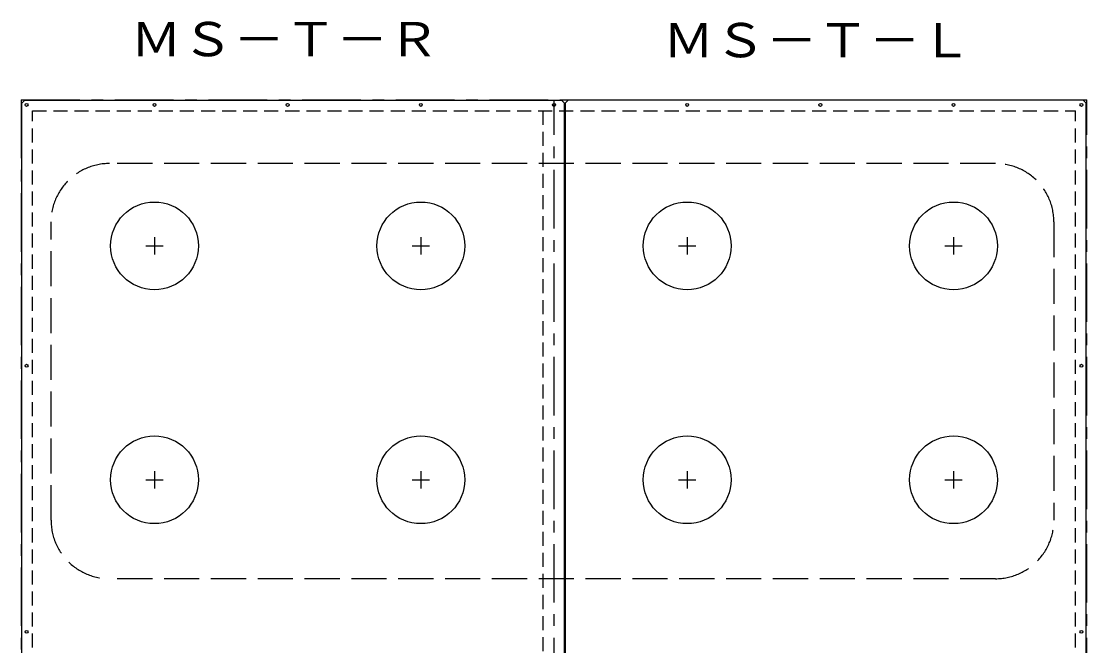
# Model space of a CAD drawing. Units: millimetres, scale not verified. Extents: x -3370 to 4101, y -5708 to 4129.
# Drawn here: x -3279 to -1459, y 3061 to 4129 of the extents above; entities that cross this region are included whole.
import ezdxf
from ezdxf.enums import TextEntityAlignment as Align

# ---------------------------------------------------------------- set-up
doc = ezdxf.new("R2010")
doc.units = ezdxf.units.MM
doc.header["$LTSCALE"] = 20
for name, pattern in [('CHAIN1', [8, 5, -1, 1, -1]), ('DASHED1', [1.8, 1.2, -0.6]), ('DASHED3', [4, 3, -1])]:
    doc.linetypes.add(name, pattern=pattern)
doc.layers.add('0-0', color=7, linetype='Continuous')
doc.styles.add('ＭＳ ゴシック', font='')
doc.styles.get('ＭＳ ゴシック').set_extended_font_data('MS Gothic')

msp = doc.modelspace()

# ---------------------------------------------------------------- linework, layer by layer
at = {"layer": '0-0', "color": 4, "linetype": 'CHAIN1'}
for p, q in [((-3278.53, 3994.55), (-3278.53, 2174.55)), ((-3278.53, 3994.55), (-1458.53, 3994.55)), ((-2368.53, 2174.55), (-2368.53, 3994.55)), ((-1458.53, 2174.55), (-1458.53, 3994.55))]:
    msp.add_line(p, q, dxfattribs=at)
at = {"layer": '0-0'}
for p, q in [((-3272.53, 3993.55), (-3277.53, 3988.55)), ((-3277.53, 2180.55), (-3277.53, 3988.55)), ((-3272.53, 3993.55), (-2355.53, 3993.55)), ((-2355.53, 3993.55), (-2350.53, 3988.55)), ((-2350.53, 2180.55), (-2350.53, 3988.55)), ((-2344.53, 3993.55), (-2349.53, 3988.55)), ((-2349.53, 3988.55), (-2349.53, 3975.55)), ((-1464.53, 3993.55), (-2344.53, 3993.55)), ((-1464.53, 3993.55), (-1459.53, 3988.55)), ((-1459.53, 2180.55), (-1459.53, 3988.55)), ((-2349.53, 3975.05), (-2350.53, 3975.05)), ((-2349.53, 3975.05), (-2350.53, 3975.05)), ((-2349.53, 3979.55), (-2349.53, 2189.55))]:
    msp.add_line(p, q, dxfattribs=at)
at = {"layer": '0-0', "linetype": 'DASHED1'}
for p, q in [((-3259.53, 2193.55), (-3259.53, 3975.55)), ((-3259.53, 3975.55), (-1477.53, 3975.55)), ((-2387.53, 3975.55), (-2387.53, 2193.55))]:
    msp.add_line(p, q, dxfattribs=at)
at = {"layer": '0-0', "linetype": 'DASHED3'}
for p, q in [((-1614.55, 3885.4), (-3127.75, 3885.4)), ((-3227.75, 3275.4), (-3227.75, 3785.4)), ((-1514.55, 3785.4), (-1514.55, 3275.4)), ((-1614.55, 3175.4), (-3127.75, 3175.4))]:
    msp.add_line(p, q, dxfattribs=at)
at = {"layer": '0-0', "linetype": 'CHAIN1'}
for p, q in [((-3051.03, 3759.55), (-3051.03, 3729.55)), ((-2596.03, 3759.55), (-2596.03, 3729.55)), ((-2141.03, 3759.55), (-2141.03, 3729.55)), ((-1686.03, 3759.55), (-1686.03, 3729.55)), ((-3066.03, 3744.55), (-3036.03, 3744.55)), ((-2611.03, 3744.55), (-2581.03, 3744.55)), ((-2156.03, 3744.55), (-2126.03, 3744.55)), ((-1701.03, 3744.55), (-1671.03, 3744.55)), ((-3051.03, 3359.55), (-3051.03, 3329.55)), ((-2596.03, 3359.55), (-2596.03, 3329.55)), ((-2141.03, 3359.55), (-2141.03, 3329.55)), ((-1686.03, 3359.55), (-1686.03, 3329.55)), ((-3066.03, 3344.55), (-3036.03, 3344.55)), ((-2611.03, 3344.55), (-2581.03, 3344.55)), ((-2156.03, 3344.55), (-2126.03, 3344.55)), ((-1701.03, 3344.55), (-1671.03, 3344.55))]:
    msp.add_line(p, q, dxfattribs=at)
at = {"layer": '0-0', "linetype": 'DASHED1'}
msp.add_lwpolyline([(-3259.53, 2193.55), (-1477.53, 2193.55), (-1477.53, 3975.55)], dxfattribs=at)
at = {"layer": '0-0'}
for centre, radius in [((-3269.53, 3985.55), 2.5), ((-3051.03, 3985.55), 2.5), ((-2823.53, 3985.55), 2.5), ((-2596.03, 3985.55), 2.5), ((-2368.53, 3985.55), 2.5), ((-2141.03, 3985.55), 2.5), ((-1913.53, 3985.55), 2.5), ((-1686.03, 3985.55), 2.5), ((-1467.53, 3985.55), 2.5), ((-3051.03, 3744.55), 75), ((-2596.03, 3744.55), 75), ((-2141.03, 3744.55), 75), ((-1686.03, 3744.55), 75), ((-3269.53, 3539.55), 2.5), ((-1467.53, 3539.55), 2.5), ((-3051.03, 3344.55), 75), ((-2596.03, 3344.55), 75), ((-2141.03, 3344.55), 75), ((-1686.03, 3344.55), 75), ((-3269.53, 3084.55), 2.5), ((-1467.53, 3084.55), 2.5)]:
    msp.add_circle(centre, radius, dxfattribs=at)
at = {"layer": '0-0', "linetype": 'DASHED3'}
for centre, start, end in [((-3127.75, 3785.4), 90, 180), ((-1614.55, 3785.4), 0, 90), ((-3127.75, 3275.4), 180, 270), ((-1614.55, 3275.4), 270, 0)]:
    msp.add_arc(centre, 100, start, end, dxfattribs=at)

# ---------------------------------------------------------------- texts
at = {"layer": '0-0', "style": 'ＭＳ ゴシック', "width": 1.1}
for s, p in [('ＭＳ－Ｔ－Ｒ', (-3092.28, 4051.27)), ('ＭＳ－Ｔ－Ｌ', (-2182.63, 4049.5))]:
    msp.add_text(s, height=58.65, dxfattribs=at).set_placement(p, align=Align.BOTTOM_LEFT)

doc.saveas('drawing.dxf')
